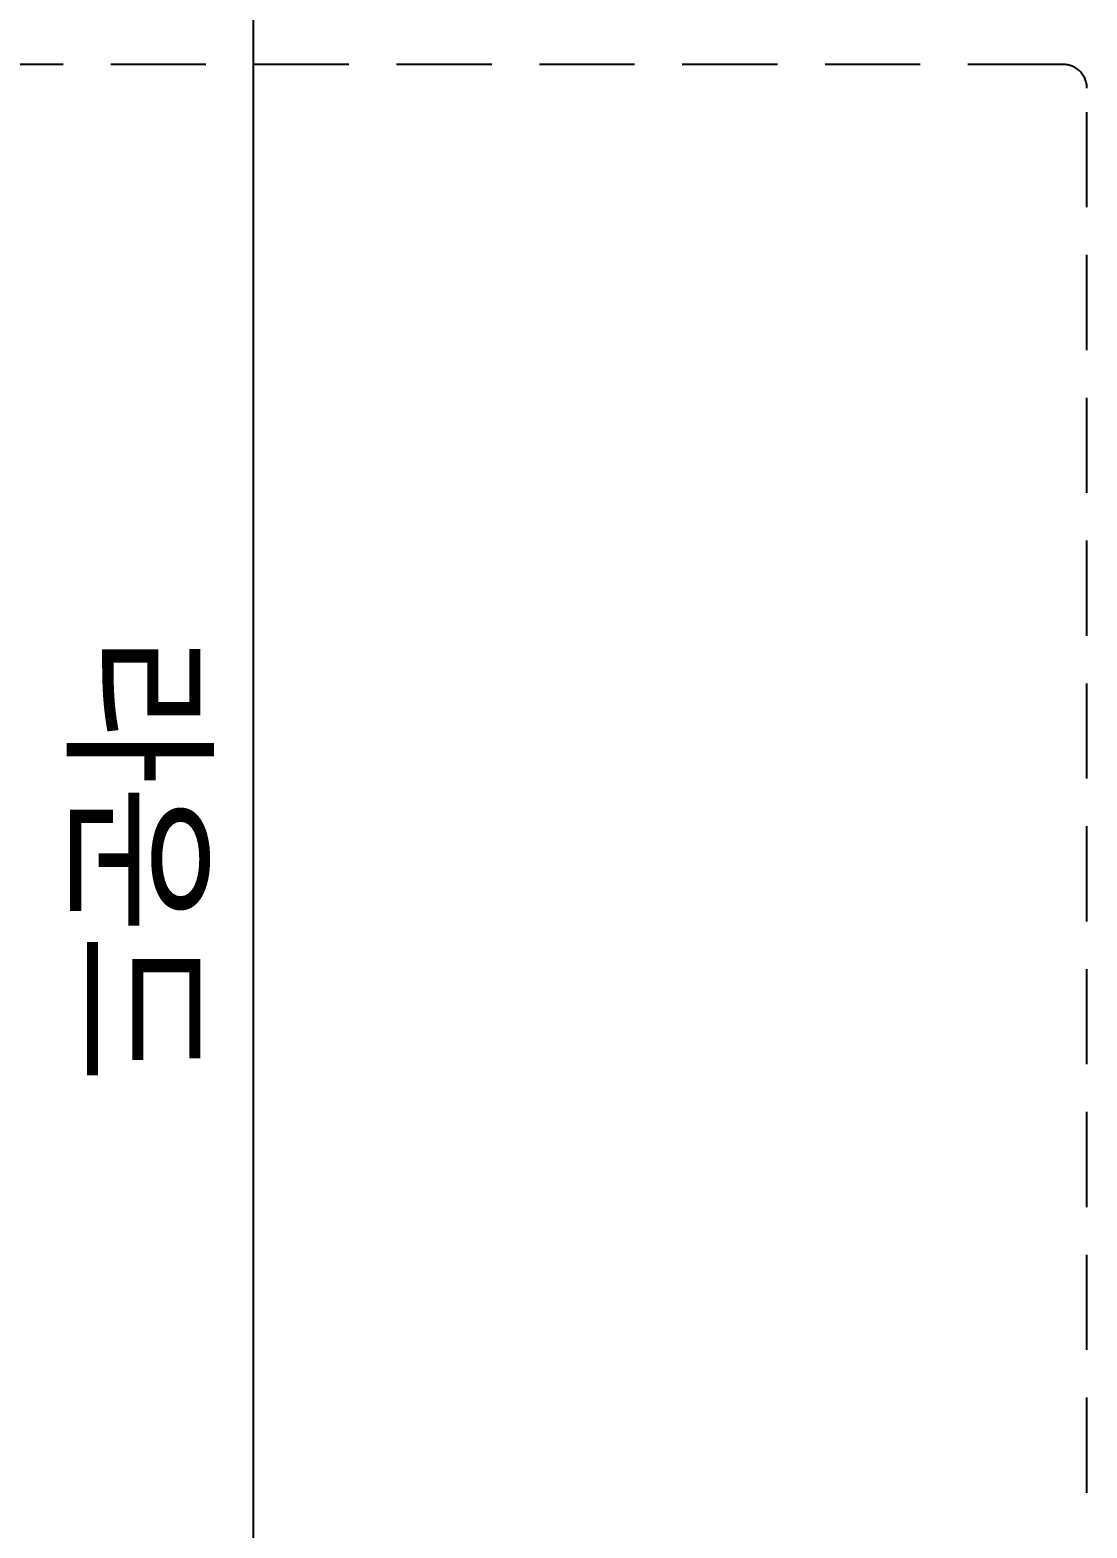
# Model space of a CAD drawing. Header units: millimetres. Extents: x 144680 to 236290, y -190947 to -149396.
# Drawn here: x 226544 to 227432, y -172330 to -171072 of the extents above; entities that cross this region are included whole.
import ezdxf

# ---------------------------------------------------------------- set-up
doc = ezdxf.new("R2010")
doc.units = ezdxf.units.MM
doc.header["$LTSCALE"] = 100
doc.linetypes.add('DH-HID2', pattern=[1.2, 0.8, -0.4])
for name, color, linetype in [('0-ELC TEXT', 7, 'Continuous'), ('CEIL-LIGHT', 7, 'Continuous'), ('FU-FURM', 251, 'DH-HID2')]:
    doc.layers.add(name, color=color, linetype=linetype)
doc.styles.add('코레일둥고', font='Korail_Round_Gothic_Medium.ttf')

# ---------------------------------------------------------------- blocks, each defined once
blk = doc.blocks.new('F-701-3')
at = {"layer": 'FU-FURM'}
blk.add_lwpolyline([(-830, -2300), (830, -2300, 0.414214), (850, -2280), (850, -20, 0.414214), (830, 0), (-830, 0, 0.414214), (-850, -20), (-850, -2280, 0.414214)], format="xyb", close=True, dxfattribs=at)
blk = doc.blocks.new('cjswjdeh2')
at = {"layer": 'FU-FURM', "color": 8, "rotation": 180}
blk.add_blockref('F-701-3', (228862.9, -171084), dxfattribs=at)

msp = doc.modelspace()

# ---------------------------------------------------------------- linework, layer by layer
at = {"layer": 'CEIL-LIGHT'}
msp.add_line((226732.2, -173200), (226732.2, -170110), dxfattribs=at)

# ---------------------------------------------------------------- block references
msp.add_blockref('cjswjdeh2', (-2280.7, -2316.5))

# ---------------------------------------------------------------- texts
at = {"layer": '0-ELC TEXT', "style": '코레일둥고'}
msp.add_text('라운드', height=100, rotation=270, dxfattribs=at).set_placement((226586, -171580.1))

doc.saveas('drawing.dxf')
